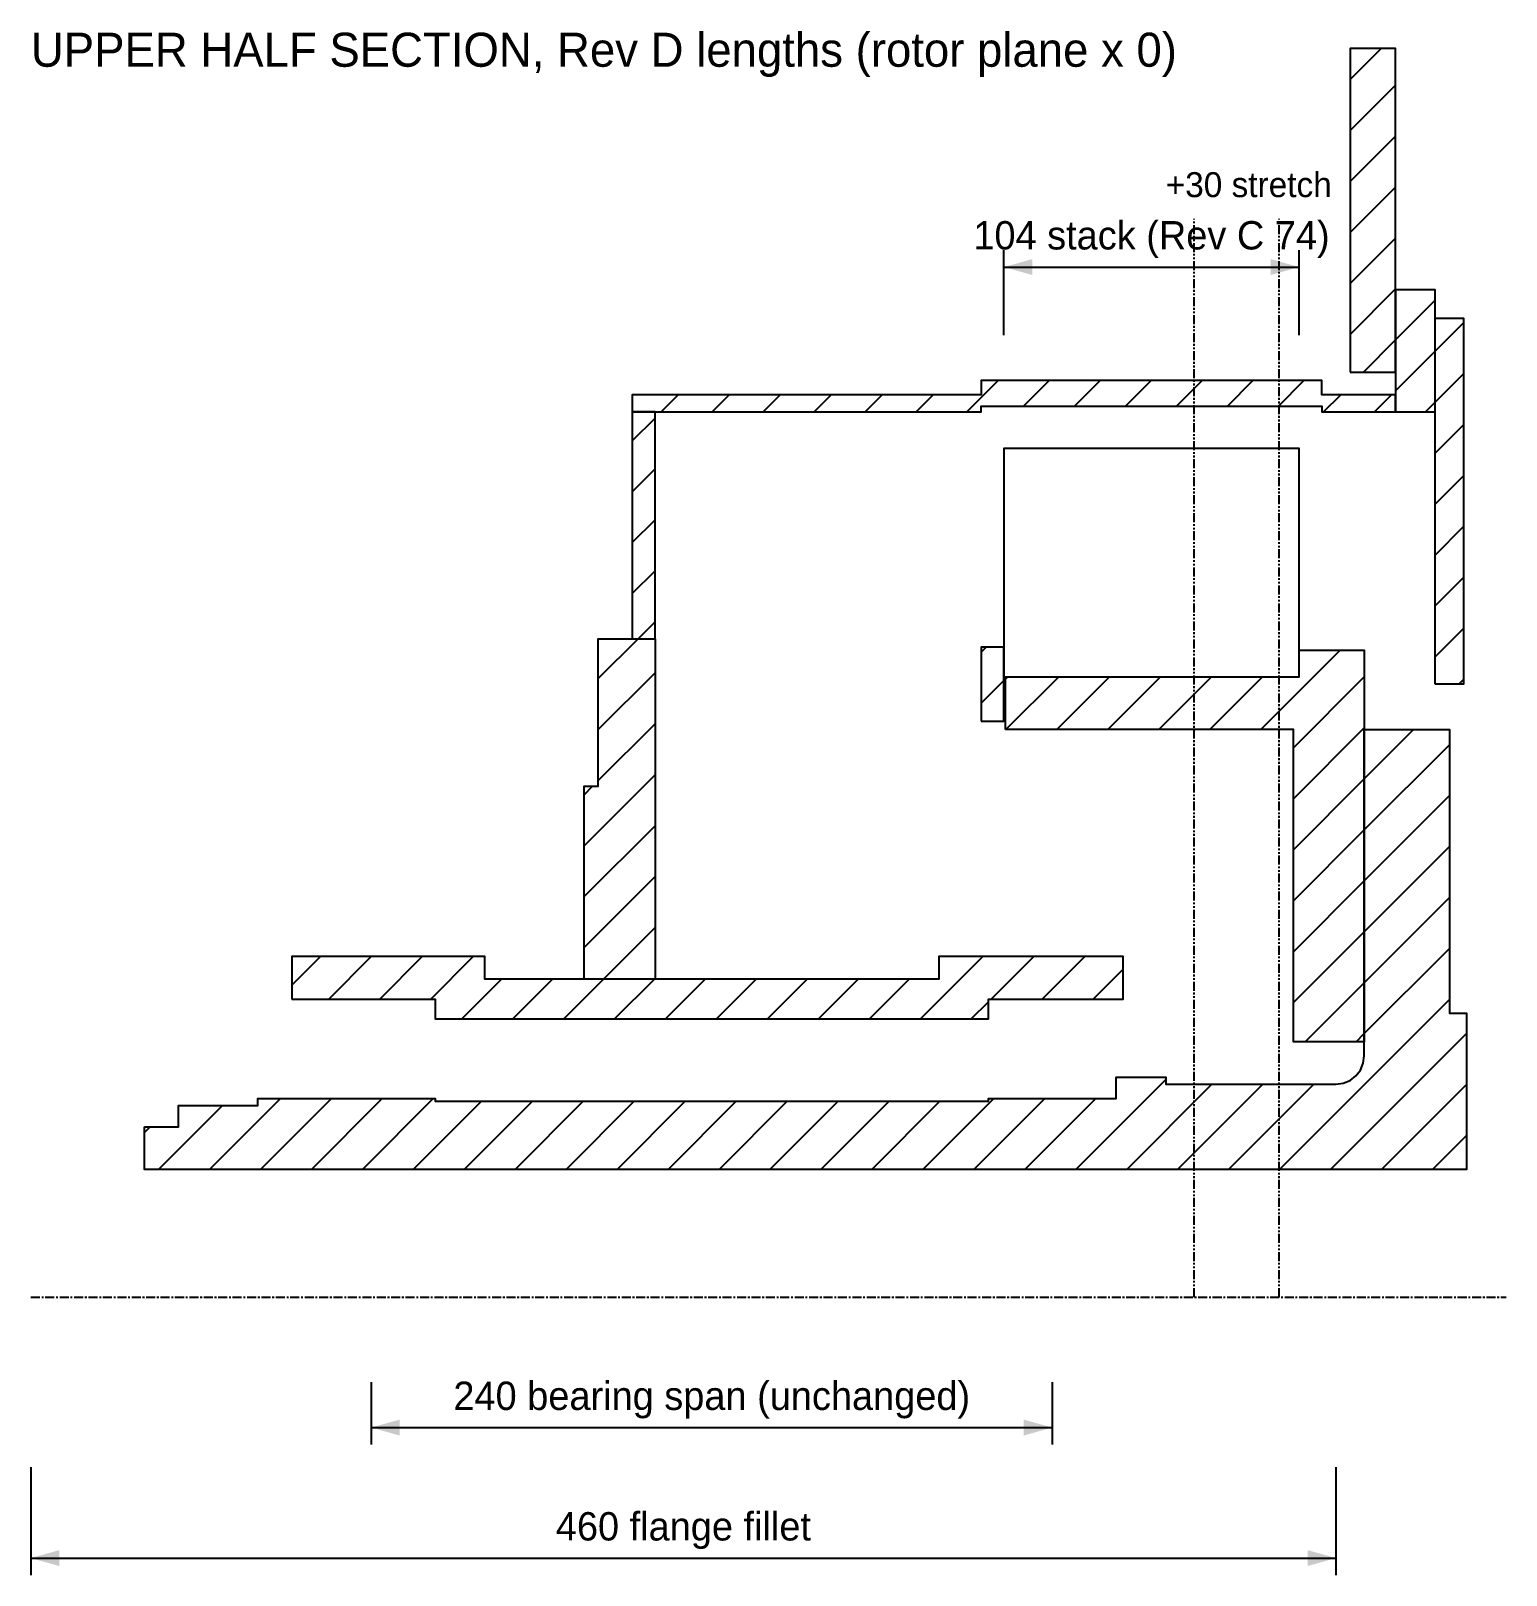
# Model space of a CAD drawing. Header units: millimetres. Extents: x 0 to 520, y -98 to 446.
import ezdxf
from ezdxf.enums import TextEntityAlignment as Align

# ---------------------------------------------------------------- set-up
doc = ezdxf.new("R2010")
doc.units = ezdxf.units.MM
doc.linetypes.add('CENTER', pattern=[5.08, 3.175, -0.635, 0.635, -0.635])
doc.linetypes.add('PHANTOM', pattern=[6.35, 3.175, -0.635, 0.635, -0.635, 0.635, -0.635])
for name, color, linetype in [('CENTER', 1, 'CENTER'), ('DIM', 3, 'Continuous'), ('HATCH', 9, 'Continuous'), ('OUTLINE', 7, 'Continuous'), ('PHANTOM', 5, 'PHANTOM'), ('TEXT', 3, 'Continuous')]:
    doc.layers.add(name, color=color, linetype=linetype)

msp = doc.modelspace()

# ---------------------------------------------------------------- hatches: boundary and pattern name
at = {"layer": 'DIM'}
for points in [[(343, 363), (353, 360.2), (353, 365.8)], [(447, 363), (437, 365.8), (437, 360.2)], [(120, -46), (130, -48.8), (130, -43.2)], [(360, -46), (350, -43.2), (350, -48.8)], [(0, -92), (10, -94.8), (10, -89.2)], [(460, -92), (450, -89.2), (450, -94.8)]]:
    msp.add_hatch(color=7, dxfattribs=at).paths.add_polyline_path(points)
at = {"layer": 'HATCH'}
h = msp.add_hatch(dxfattribs=at)
h.set_pattern_fill('ANSI31', scale=4)
h.paths.add_polyline_path([(465, 326), (481, 326), (481, 440), (465, 440)])
h = msp.add_hatch(dxfattribs=at)
h.set_pattern_fill('ANSI31', scale=4)
h.paths.add_polyline_path([(481, 312), (495, 312), (495, 355), (481, 355)])
h = msp.add_hatch(dxfattribs=at)
h.set_pattern_fill('ANSI31', scale=4)
h.paths.add_polyline_path([(495, 216), (495, 345), (505, 345), (505, 216)])
h = msp.add_hatch(dxfattribs=at)
h.set_pattern_fill('ANSI31', scale=4)
h.paths.add_polyline_path([(212, 312), (335, 312), (335, 314.02), (455, 314.02), (455, 312), (481, 312), (481, 318), (455, 318), (455, 323), (335, 323), (335, 318), (212, 318)])
h = msp.add_hatch(dxfattribs=at)
h.set_pattern_fill('ANSI31', scale=4)
h.paths.add_polyline_path([(212, 232), (220, 232), (220, 312), (212, 312)])
h = msp.add_hatch(dxfattribs=at)
h.set_pattern_fill('ANSI31', scale=4)
h.paths.add_polyline_path([(195, 112), (195, 180), (200, 180), (200, 232), (220, 232), (220, 112)])
h = msp.add_hatch(dxfattribs=at)
h.set_pattern_fill('ANSI31', scale=4)
h.paths.add_polyline_path([(335, 203), (343, 203), (343, 229), (335, 229)])
h = msp.add_hatch(dxfattribs=at)
h.set_pattern_fill('ANSI31', scale=4)
h.paths.add_polyline_path([(343.5, 200), (343.5, 218.6), (447, 218.6), (447, 228), (470, 228), (470, 90), (445, 90), (445, 200)])
h = msp.add_hatch(dxfattribs=at)
h.set_pattern_fill('ANSI31', scale=4)
h.paths.add_polyline_path([(40, 60), (52, 60), (52, 67.5), (80, 67.5), (80, 70), (142.5, 70), (142.5, 69), (337.5, 69), (337.5, 70), (382.5, 70), (382.5, 77.5), (400, 77.5), (400, 75), (460, 75), (462.59, 75.34), (465, 76.34), (467.07, 77.93), (468.66, 80), (469.66, 82.41), (470, 85), (470, 200), (500, 200), (500, 100), (506, 100), (506, 45), (506, 45), (40, 45)])
h = msp.add_hatch(dxfattribs=at)
h.set_pattern_fill('ANSI31', scale=4)
h.paths.add_polyline_path([(92, 105), (142.5, 105), (142.5, 98), (337.5, 98), (337.5, 105), (385, 105), (385, 120), (320, 120), (320, 112), (225, 112), (200, 112), (160, 112), (160, 120), (92, 120)])

# ---------------------------------------------------------------- linework, layer by layer
at = {"layer": 'CENTER'}
msp.add_line((0, 0), (520, 0), dxfattribs=at)
at = {"layer": 'DIM'}
for p, q in [((343, 339), (343, 369)), ((447, 339), (447, 369)), ((343, 363), (447, 363)), ((120, -30), (120, -52)), ((360, -30), (360, -52)), ((120, -46), (360, -46)), ((0, -60), (0, -98)), ((460, -60), (460, -98)), ((0, -92), (460, -92))]:
    msp.add_line(p, q, dxfattribs=at)
at = {"layer": 'OUTLINE'}
for points in [[(465, 326), (481, 326), (481, 440), (465, 440)], [(481, 312), (495, 312), (495, 355), (481, 355)], [(495, 216), (495, 345), (505, 345), (505, 216)], [(212, 312), (335, 312), (335, 314.02), (455, 314.02), (455, 312), (481, 312), (481, 318), (455, 318), (455, 323), (335, 323), (335, 318), (212, 318)], [(212, 232), (220, 232), (220, 312), (212, 312)], [(343, 218.6), (447, 218.6), (447, 299), (343, 299)], [(195, 112), (195, 180), (200, 180), (200, 232), (220, 232), (220, 112)], [(335, 203), (343, 203), (343, 229), (335, 229)], [(343.5, 200), (343.5, 218.6), (447, 218.6), (447, 228), (470, 228), (470, 90), (445, 90), (445, 200)], [(40, 60), (52, 60), (52, 67.5), (80, 67.5), (80, 70), (142.5, 70), (142.5, 69), (337.5, 69), (337.5, 70), (382.5, 70), (382.5, 77.5), (400, 77.5), (400, 75), (460, 75), (462.59, 75.34), (465, 76.34), (467.07, 77.93), (468.66, 80), (469.66, 82.41), (470, 85), (470, 200), (500, 200), (500, 100), (506, 100), (506, 45), (506, 45), (40, 45)], [(92, 105), (142.5, 105), (142.5, 98), (337.5, 98), (337.5, 105), (385, 105), (385, 120), (320, 120), (320, 112), (225, 112), (200, 112), (160, 112), (160, 120), (92, 120)]]:
    msp.add_lwpolyline(points, close=True, dxfattribs=at)
at = {"layer": 'PHANTOM'}
for p, q in [((410, 0), (410, 380)), ((440, 0), (440, 380))]:
    msp.add_line(p, q, dxfattribs=at)

# ---------------------------------------------------------------- texts
at = {"layer": 'DIM'}
for s, p in [('104 stack (Rev C 74)', (395, 366.2)), ('240 bearing span (unchanged)', (240, -42.8)), ('460 flange fillet', (230, -88.8))]:
    msp.add_text(s, height=10, dxfattribs=at).set_placement(p, align=Align.BOTTOM_CENTER)
at = {"layer": 'TEXT'}
for s, height, p in [('UPPER HALF SECTION, Rev D lengths (rotor plane x 0)', 12, (0, 430)), ('+30 stretch', 8.8, (400, 385))]:
    msp.add_text(s, height=height, dxfattribs=at).set_placement(p, align=Align.BOTTOM_LEFT)

doc.saveas('drawing.dxf')
